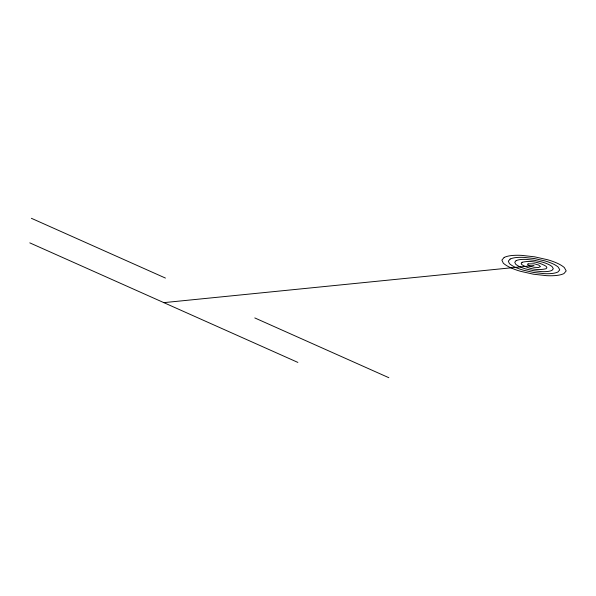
<?xml version="1.0" encoding="UTF-8"?>
<svg xmlns="http://www.w3.org/2000/svg" width="596" height="596" viewBox="0 0 596 596"><rect width="100%" height="100%" fill="white"/><g stroke="black" fill="none" stroke-linecap="round" stroke-linejoin="round"><path stroke-width="0.89" d="M163.833 302.641L534.046 265.518M31.394 218.3L165.435 278.071M254.79 317.929L388.83 377.7M29.8 242.863L297.873 362.413M504.171 257.427L501.884 260.109L503.337 263.231A25.3 11.6 11.1 0 0 510.906 267.835A37.317 17.113 11.1 0 0 520.613 271.322L533.48 274.205L546.435 275.657A37.317 17.113 11.1 0 0 556.381 275.479A23.825 10.929 11.1 0 0 563.92 273.601L566.2 270.919L564.308 267.537A23.825 10.929 11.1 0 0 557.178 263.194A37.317 17.113 11.1 0 0 547.471 259.714L534.605 256.831L521.649 255.371A37.317 17.113 11.1 0 0 511.703 255.55A23.825 10.929 11.1 0 0 504.171 257.427M510.146 259.044L508.313 261.19L509.476 263.685A20.242 9.283 11.1 0 0 515.533 267.373A29.852 13.693 11.1 0 0 523.295 270.159L533.591 272.461L543.954 273.631A29.852 13.693 11.1 0 0 551.911 273.49A19.057 8.739 11.1 0 0 557.945 271.985L559.771 269.839L558.258 267.135A19.057 8.739 11.1 0 0 552.552 263.663A29.852 13.693 11.1 0 0 544.789 260.877L534.493 258.567L524.13 257.405A29.852 13.693 11.1 0 0 516.173 257.546A19.057 8.739 11.1 0 0 510.146 259.044M516.121 260.661L514.75 262.27L515.615 264.14A15.176 6.958 11.1 0 0 520.159 266.911A22.387 10.266 11.1 0 0 525.985 268.997L533.703 270.726L541.481 271.605A22.387 10.266 11.1 0 0 547.448 271.493A14.297 6.556 11.1 0 0 551.971 270.368L553.334 268.759L552.201 266.725A14.297 6.556 11.1 0 0 547.925 264.125A22.387 10.266 11.1 0 0 542.099 262.031L534.381 260.303L526.603 259.431A22.387 10.266 11.1 0 0 520.636 259.536A14.297 6.556 11.1 0 0 516.121 260.661M522.096 262.277L521.18 263.358L521.761 264.602C528.801 268.923 537.92 270.688 545.996 268.751L546.904 267.678L546.152 266.323C539.134 262.091 530.097 260.355 522.096 262.277M528.071 263.901L527.609 264.438L527.9 265.056L529.412 265.98L533.927 267.254L538.508 267.507L540.475 266.598L538.672 265.049L534.158 263.782L528.071 263.901"/></g></svg>
